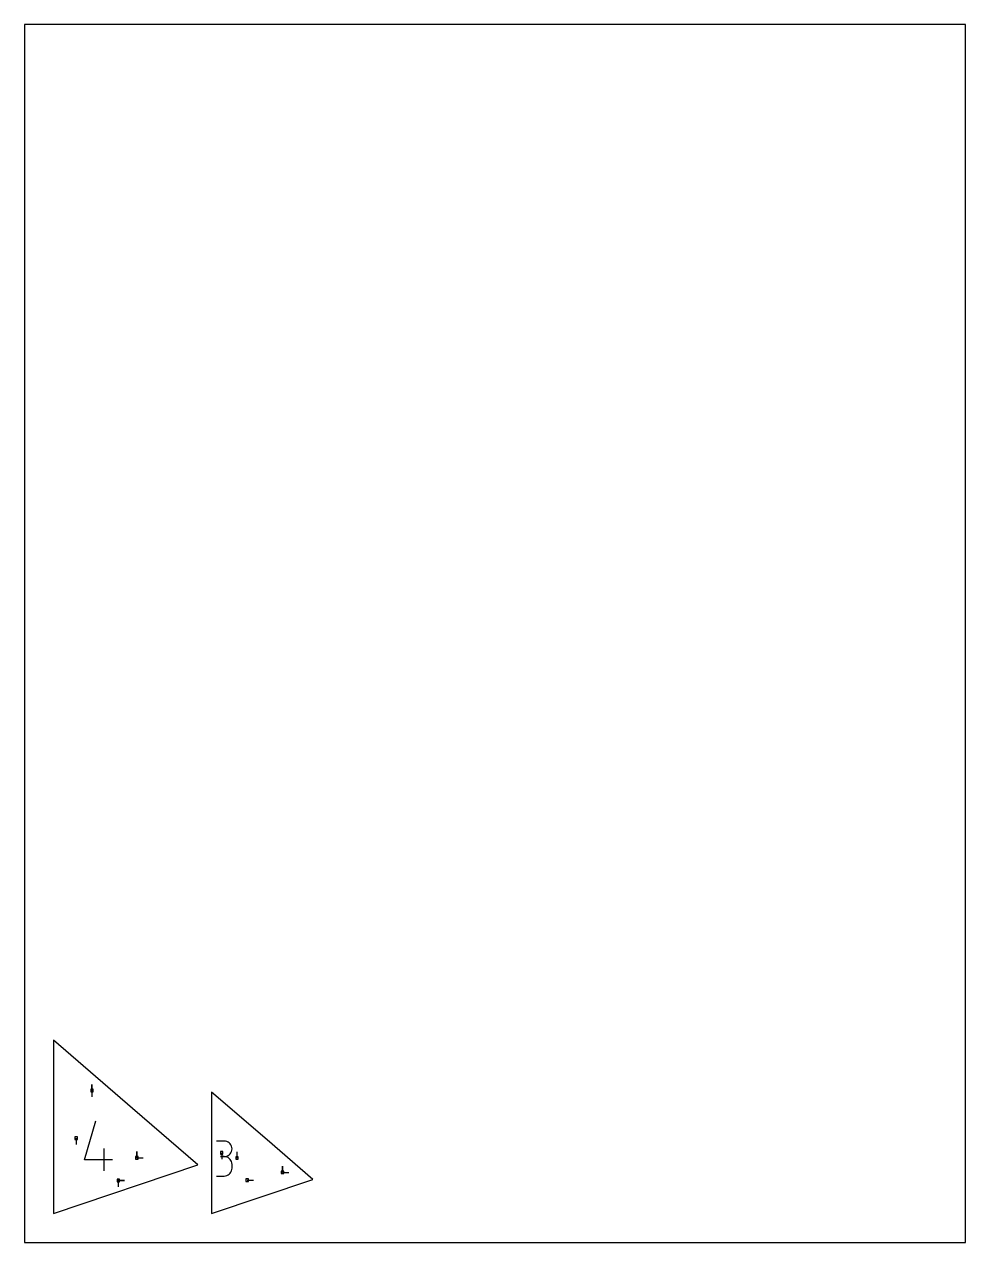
# Model space of a CAD drawing. Extents: x 0 to 8.5, y 0 to 11.
import ezdxf

# ---------------------------------------------------------------- set-up
doc = ezdxf.new("R2010")
doc.units = 0

msp = doc.modelspace()

# ---------------------------------------------------------------- linework, layer by layer
at = {"layer": 'annotation', "color": 1}
for p, q in [((0.610359, 1.373019), (0.610359, 1.429269)), ((0.610359, 1.373019), (0.610359, 1.429269)), ((0.610359, 1.429269), (0.610359, 1.373019)), ((0.610359, 1.373019), (0.610359, 1.316769)), ((0.544443, 0.748748), (0.644422, 1.09938)), ((0.467537, 0.942785), (0.467537, 0.886535)), ((1.80496, 0.917275), (1.734787, 0.917275)), ((1.817581, 0.916142), (1.80496, 0.917275)), ((1.829457, 0.912877), (1.817581, 0.916142)), ((1.84039, 0.907682), (1.829457, 0.912877)), ((1.850183, 0.900756), (1.84039, 0.907682)), ((1.858639, 0.8923), (1.850183, 0.900756)), ((1.865559, 0.882516), (1.858639, 0.8923)), ((1.870747, 0.871605), (1.865559, 0.882516)), ((0.719745, 0.648514), (0.719745, 0.848755)), ((1.015666, 0.766092), (1.015666, 0.822342)), ((1.015666, 0.766092), (1.015666, 0.822342)), ((1.015666, 0.822342), (1.015666, 0.766092)), ((1.80496, 0.776928), (1.769824, 0.776928)), ((1.769824, 0.776928), (1.80496, 0.776928)), ((1.782428, 0.811071), (1.782428, 0.754821)), ((1.80496, 0.776928), (1.817581, 0.778061)), ((1.817581, 0.775795), (1.80496, 0.776928)), ((1.80496, 0.776928), (1.80496, 0.776928)), ((1.817581, 0.778061), (1.829457, 0.781327)), ((1.829457, 0.77253), (1.817581, 0.775795)), ((1.829457, 0.781327), (1.84039, 0.786528)), ((1.84039, 0.767335), (1.829457, 0.77253)), ((1.84039, 0.786528), (1.850183, 0.793464)), ((1.850183, 0.793464), (1.858639, 0.801936)), ((1.858639, 0.801936), (1.865559, 0.811745)), ((1.865559, 0.811745), (1.870747, 0.822691)), ((1.874004, 0.859766), (1.870747, 0.871605)), ((1.870747, 0.822691), (1.874004, 0.834576)), ((1.875134, 0.8472), (1.874004, 0.859766)), ((1.874004, 0.834576), (1.875134, 0.8472)), ((1.875134, 0.8472), (1.875134, 0.8472)), ((1.920308, 0.763647), (1.920308, 0.819897)), ((0.794786, 0.748748), (0.544443, 0.748748)), ((1.015666, 0.766092), (1.071916, 0.766092)), ((1.850183, 0.760409), (1.84039, 0.767335)), ((1.858639, 0.751953), (1.850183, 0.760409)), ((1.865559, 0.74217), (1.858639, 0.751953)), ((1.870747, 0.731258), (1.865559, 0.74217)), ((1.874004, 0.719419), (1.870747, 0.731258)), ((1.875134, 0.706853), (1.874004, 0.719419)), ((1.874004, 0.659147), (1.875134, 0.671717)), ((1.875134, 0.671717), (1.875134, 0.706853)), ((1.875134, 0.706853), (1.875134, 0.706853)), ((2.330557, 0.634377), (2.330557, 0.690627)), ((2.330557, 0.634377), (2.330557, 0.690627)), ((2.330557, 0.690627), (2.330557, 0.634377)), ((0.848108, 0.560536), (0.904358, 0.560536)), ((0.848108, 0.560536), (0.904358, 0.560536)), ((0.904358, 0.560536), (0.848108, 0.560536)), ((0.848108, 0.560536), (0.848108, 0.504286)), ((1.734787, 0.601643), (1.80496, 0.601643)), ((1.80496, 0.601643), (1.817581, 0.602775)), ((1.80496, 0.601643), (1.80496, 0.601643)), ((1.817581, 0.602775), (1.829457, 0.606038)), ((1.829457, 0.606038), (1.84039, 0.611232)), ((1.84039, 0.611232), (1.850183, 0.618155)), ((1.850183, 0.618155), (1.858639, 0.626609)), ((1.858639, 0.626609), (1.865559, 0.636392)), ((1.865559, 0.636392), (1.870747, 0.647305)), ((1.870747, 0.647305), (1.874004, 0.659147)), ((2.011981, 0.564435), (2.068231, 0.564435)), ((2.330557, 0.634377), (2.386807, 0.634377))]:
    msp.add_line(p, q, dxfattribs=at)
at = {"layer": 'boundary', "color": 5}
for p, q in [((0.976069, 1.21203), (0.2625, 1.827849)), ((0.2625, 1.827849), (0.2625, 0.864941)), ((2.191198, 0.928019), (1.691062, 1.359641)), ((1.691062, 1.359641), (1.691062, 0.684746)), ((1.566062, 0.702859), (0.976069, 1.21203)), ((2.60472, 0.571145), (2.191198, 0.928019)), ((0.2625, 0.864941), (0.2625, 0.2625)), ((0.2625, 0.2625), (1.566062, 0.702859)), ((1.691062, 0.684746), (1.691062, 0.2625)), ((1.691062, 0.2625), (2.60472, 0.571145))]:
    msp.add_line(p, q, dxfattribs=at)
at = {"layer": 'frame', "color": 5}
for p, q in [((8.5, 11), (0, 11)), ((0, 11), (0, 0)), ((8.5, 0), (8.5, 11)), ((0, 0), (8.5, 0))]:
    msp.add_line(p, q, dxfattribs=at)
at = {"layer": 'hole', "color": 5}
for p, q in [((0.621609, 1.384269), (0.599109, 1.384269)), ((0.599109, 1.384269), (0.599109, 1.361769)), ((0.599109, 1.361769), (0.621609, 1.361769)), ((0.621609, 1.361769), (0.621609, 1.384269)), ((0.478787, 0.954035), (0.456287, 0.954035)), ((0.456287, 0.954035), (0.456287, 0.931535)), ((0.456287, 0.931535), (0.478787, 0.931535)), ((0.478787, 0.931535), (0.478787, 0.954035)), ((1.026916, 0.777342), (1.004416, 0.777342)), ((1.004416, 0.777342), (1.004416, 0.754842)), ((1.026916, 0.754842), (1.026916, 0.777342)), ((1.793678, 0.822321), (1.771178, 0.822321)), ((1.771178, 0.822321), (1.771178, 0.799821)), ((1.771178, 0.799821), (1.793678, 0.799821)), ((1.793678, 0.799821), (1.793678, 0.822321)), ((1.931558, 0.774897), (1.909058, 0.774897)), ((1.909058, 0.774897), (1.909058, 0.752397)), ((1.931558, 0.752397), (1.931558, 0.774897)), ((1.004416, 0.754842), (1.026916, 0.754842)), ((1.909058, 0.752397), (1.931558, 0.752397)), ((0.859358, 0.571786), (0.836858, 0.571786)), ((0.836858, 0.571786), (0.836858, 0.549286)), ((0.859358, 0.549286), (0.859358, 0.571786)), ((2.023231, 0.575685), (2.000731, 0.575685)), ((2.000731, 0.575685), (2.000731, 0.553185)), ((2.000731, 0.553185), (2.023231, 0.553185)), ((2.023231, 0.553185), (2.023231, 0.575685)), ((2.341807, 0.645627), (2.319307, 0.645627)), ((2.319307, 0.645627), (2.319307, 0.623127)), ((2.319307, 0.623127), (2.341807, 0.623127)), ((2.341807, 0.623127), (2.341807, 0.645627)), ((0.836858, 0.549286), (0.859358, 0.549286))]:
    msp.add_line(p, q, dxfattribs=at)

doc.saveas('drawing.dxf')
